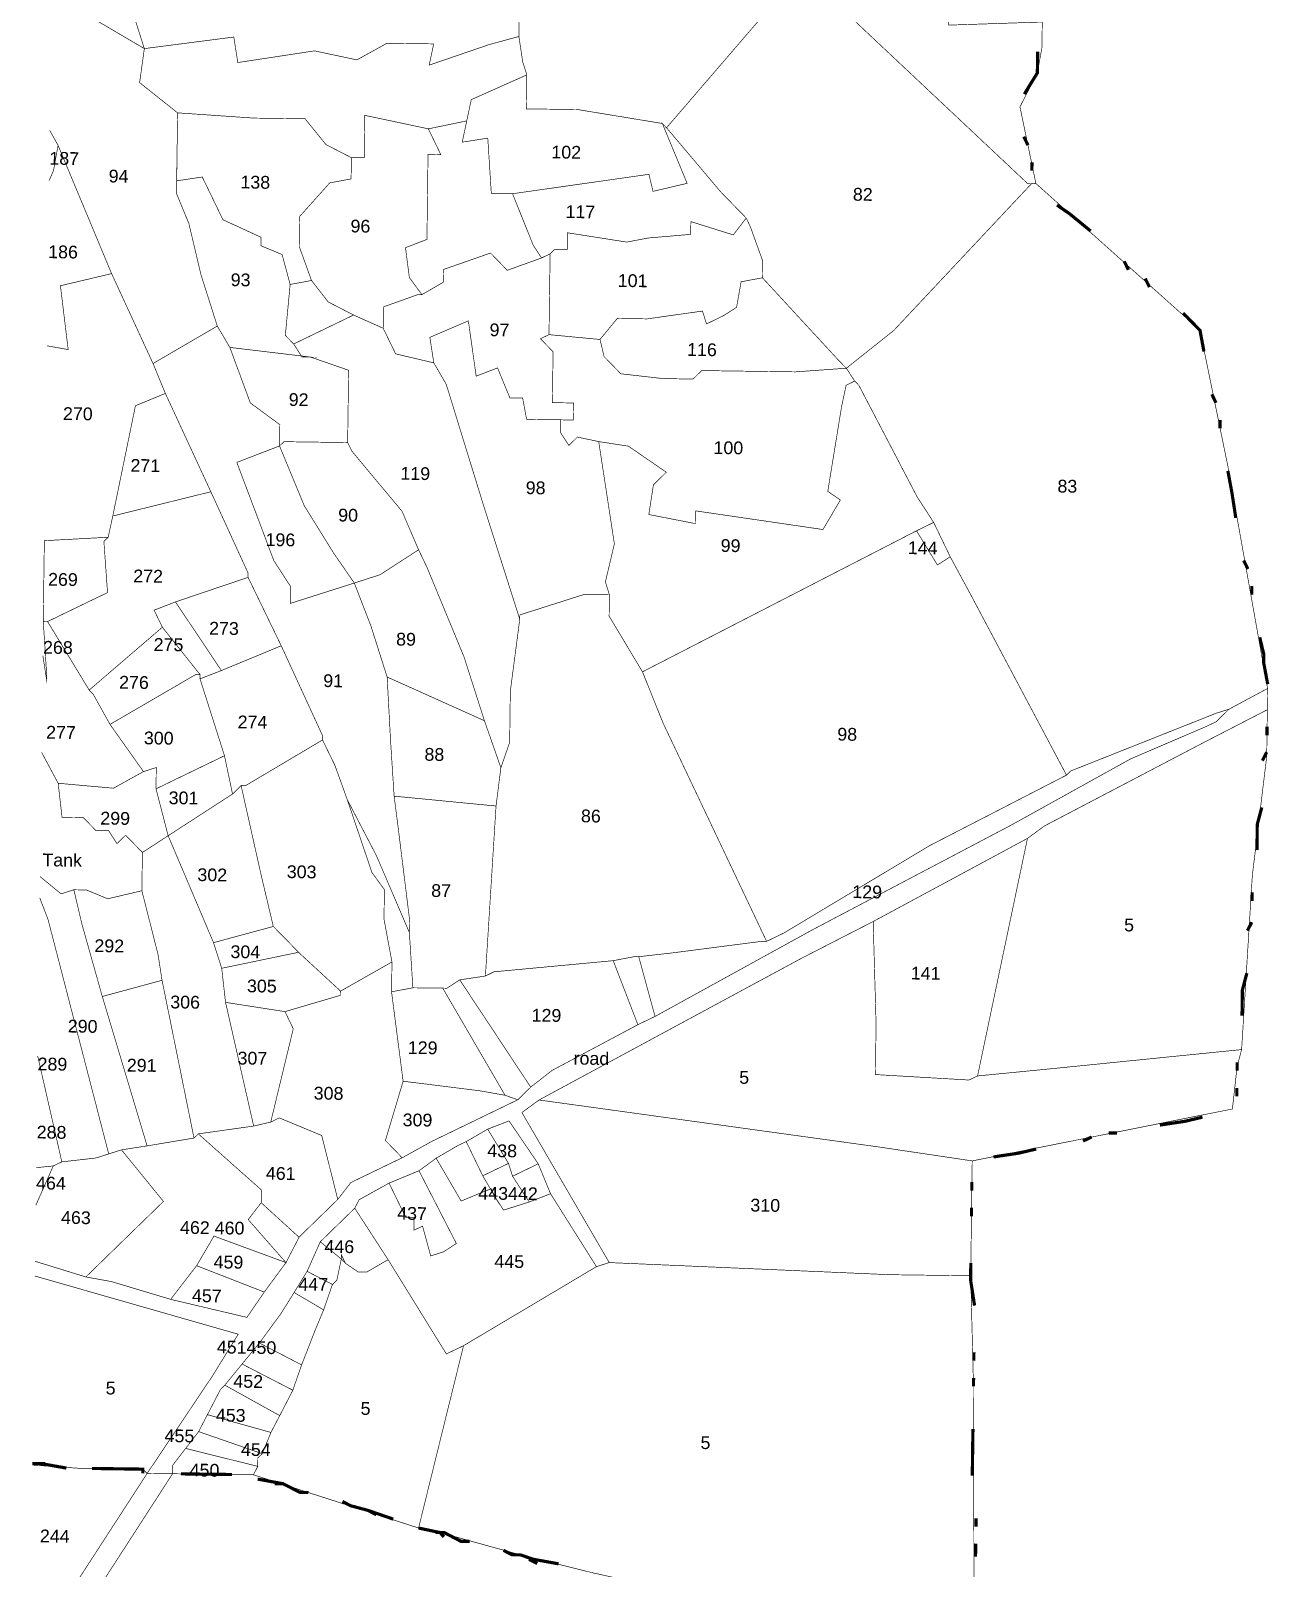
# Model space of a CAD drawing. Header units: metres. Extents: x 259278 to 277237, y 2171369 to 2185379.
# Drawn here: x 264188 to 265342, y 2178125 to 2179559 of the extents above; entities that cross this region are included whole.
import ezdxf

# ---------------------------------------------------------------- set-up
doc = ezdxf.new("R2010")
doc.units = ezdxf.units.M
doc.header["$MEASUREMENT"] = 0
for name, color, linetype in [('SURVEY NO.', 7, 'Continuous'), ('SURVEY PLOT BOUNDARY', 35, 'Continuous'), ('VILLAGE BOUNDARY', 212, 'Continuous')]:
    doc.layers.add(name, color=color, linetype=linetype)
doc.styles.add('PDF Arial', font='arial.ttf')

msp = doc.modelspace()

# ---------------------------------------------------------------- linework, layer by layer
at = {"layer": 'SURVEY PLOT BOUNDARY', "lineweight": 18, "const_width": 0.595}
for points in [[(264904.9, 2179613.7), (264780.1, 2179468.6), (264776.2, 2179472.6), (264697.1, 2179485.6), (264649.5, 2179486.2), (264649.9, 2179517.9), (264646.1, 2179529.9), (264642.5, 2179553.7), (264642.6, 2179565.6), (264647.1, 2179605.2), (264666.9, 2179601), (264702.7, 2179608.4), (264703, 2179632.2), (264703, 2179636.2), (264743.9, 2179726.9), (264760.3, 2179770.3), (264768.2, 2179770.2), (264838.5, 2179686)], [(265151.5, 2179674), (265116, 2179682.4), (265103.4, 2179631), (265039.9, 2179627.8), (265043.1, 2179564.3), (265130.3, 2179567.2), (265130, 2179543.4), (265125.7, 2179519.7), (265109.5, 2179488.1), (265124.4, 2179416.6), (265120.4, 2179416.6), (265116.5, 2179416.7), (264928.5, 2179593.6), (264908.9, 2179613.7), (264964.9, 2179652.6), (264973, 2179660.4), (265045, 2179715), (265040.7, 2179683.3), (265128, 2179694.1), (265171.7, 2179701.5), (265172.3, 2179745.1), (265195.4, 2179693.2), (265183.5, 2179693.4), (265159.7, 2179689.7)], [(264908.9, 2179613.7), (264928.5, 2179593.6), (265116.5, 2179416.7), (265120.4, 2179416.6), (264991.8, 2179279.5), (264947.7, 2179244.4), (264939.9, 2179252.4), (264869.5, 2179328.7), (264869.7, 2179344.5), (264858.2, 2179376.4), (264854.4, 2179384.4), (264830.9, 2179408.5), (264780.1, 2179468.6), (264904.9, 2179613.7)], [(264289, 2179510.7), (264293.4, 2179542.4), (264376.8, 2179553.2), (264380.5, 2179529.4), (264452, 2179540.3), (264491.5, 2179531.9), (264519.5, 2179547.4), (264563.1, 2179546.8), (264558.9, 2179527), (264614.6, 2179546.1), (264642.5, 2179553.7), (264646.1, 2179529.9), (264649.9, 2179517.9), (264598.1, 2179494.8), (264593.9, 2179475), (264558.1, 2179467.6), (264498.8, 2179480.2), (264498.3, 2179440.6), (264486.4, 2179440.7), (264462.7, 2179452.9), (264443.2, 2179477), (264395.7, 2179477.6), (264324.4, 2179482.5)], [(264776.2, 2179472.6), (264799.3, 2179416.8), (264767.5, 2179409.3), (264763.7, 2179425.2), (264636.6, 2179407.1), (264616.8, 2179407.3), (264613.5, 2179458.9), (264589.7, 2179455.2), (264593.9, 2179475), (264598.1, 2179494.8), (264649.9, 2179517.9), (264649.5, 2179486.2), (264697.1, 2179485.6)], [(264486.4, 2179440.7), (264486.1, 2179420.9), (264466.2, 2179417.2), (264438.1, 2179385.8), (264437.7, 2179358.1), (264449.2, 2179326.2), (264429.3, 2179322.5), (264421.8, 2179350.4), (264402, 2179358.6), (264402.2, 2179366.5), (264366.7, 2179382.8), (264347.4, 2179422.7), (264323.5, 2179419.1), (264324.4, 2179482.5), (264395.7, 2179477.6), (264443.2, 2179477), (264462.7, 2179452.9)], [(264437.7, 2179358.1), (264438.1, 2179385.8), (264466.2, 2179417.2), (264486.1, 2179420.9), (264486.4, 2179440.7), (264498.3, 2179440.6), (264498.8, 2179480.2), (264558.1, 2179467.6), (264569.7, 2179443.6), (264557.8, 2179443.8), (264556.8, 2179364.5), (264536.8, 2179356.8), (264540.4, 2179329), (264552.1, 2179313), (264548.2, 2179313), (264516.3, 2179301.6), (264516, 2179281.7), (264488.4, 2179294), (264464.8, 2179306.2), (264449.2, 2179326.2)], [(264536.8, 2179356.8), (264556.8, 2179364.5), (264557.8, 2179443.8), (264569.7, 2179443.6), (264558.1, 2179467.6), (264593.9, 2179475), (264589.7, 2179455.2), (264613.5, 2179458.9), (264616.8, 2179407.3), (264636.6, 2179407.1), (264655.8, 2179359.2), (264663.6, 2179347.2), (264631.7, 2179335.7), (264616.1, 2179351.8), (264572.3, 2179336.5), (264572.1, 2179324.6), (264552.1, 2179313), (264540.4, 2179329)], [(264636.6, 2179407.1), (264763.7, 2179425.2), (264767.5, 2179409.3), (264799.3, 2179416.8), (264776.2, 2179472.6), (264780.1, 2179468.6), (264830.9, 2179408.5), (264854.4, 2179384.4), (264842.3, 2179368.7), (264802.8, 2179381.1), (264802.6, 2179369.2), (264762.9, 2179365.8), (264743.1, 2179362), (264687.7, 2179370.7), (264687.5, 2179354.8), (264675.6, 2179355), (264671.6, 2179351.1), (264663.6, 2179347.2), (264655.8, 2179359.2)], [(264429.3, 2179322.5), (264424.8, 2179275), (264432.6, 2179267), (264440.3, 2179255), (264448.3, 2179254.8), (264373.1, 2179263.8), (264361.4, 2179283.7), (264346.2, 2179331.5), (264334.9, 2179379.3), (264323.4, 2179407.2), (264323.5, 2179419.1), (264347.4, 2179422.7), (264366.7, 2179382.8), (264402.2, 2179366.5), (264402, 2179358.6), (264421.8, 2179350.4)], [(265124.4, 2179416.6), (265277.3, 2179279.8), (265303.4, 2179152.5), (265340.3, 2178945.8), (265304.4, 2178926.5), (265292.4, 2178922.7), (265156.9, 2178868.9), (265152.9, 2178865), (265063.9, 2179032.7), (265044.5, 2179068.6), (265029.1, 2179100.6), (265013.6, 2179124.6), (264959.4, 2179228.4), (264955.5, 2179232.4), (264947.7, 2179244.4), (264991.8, 2179279.5), (265120.4, 2179416.6)], [(264869.5, 2179328.7), (264849.6, 2179325), (264845.4, 2179301.2), (264833.4, 2179293.5), (264817.4, 2179285.7), (264813.6, 2179297.7), (264762, 2179290.4), (264734.2, 2179290.8), (264718.1, 2179271.2), (264670.6, 2179275.7), (264670.9, 2179303.5), (264671.5, 2179343.2), (264671.6, 2179351.1), (264675.6, 2179355), (264687.5, 2179354.8), (264687.7, 2179370.7), (264743.1, 2179362), (264762.9, 2179365.8), (264802.6, 2179369.2), (264802.8, 2179381.1), (264842.3, 2179368.7), (264854.4, 2179384.4), (264858.2, 2179376.4), (264869.7, 2179344.5)], [(264663.6, 2179347.2), (264671.6, 2179351.1), (264671.5, 2179343.2), (264670.9, 2179303.5), (264670.6, 2179275.7), (264662.6, 2179271.9), (264674.3, 2179259.8), (264674.2, 2179247.9), (264673.7, 2179212.3), (264693.5, 2179212), (264693.3, 2179196.1), (264681.4, 2179196.3), (264649.7, 2179196.7), (264646, 2179216.6), (264634.1, 2179216.7), (264622.6, 2179244.7), (264602.7, 2179237), (264595.4, 2179288.6), (264559.5, 2179273.2), (264563.2, 2179249.4), (264527.6, 2179257.8), (264516, 2179281.7), (264516.3, 2179301.6), (264548.2, 2179313), (264552.1, 2179313), (264572.1, 2179324.6), (264572.3, 2179336.5), (264616.1, 2179351.8), (264631.7, 2179335.7)], [(264424.8, 2179275), (264429.3, 2179322.5), (264449.2, 2179326.2), (264464.8, 2179306.2), (264488.4, 2179294), (264432.6, 2179267)], [(264718.1, 2179271.2), (264734.2, 2179290.8), (264762, 2179290.4), (264813.6, 2179297.7), (264817.4, 2179285.7), (264833.4, 2179293.5), (264845.4, 2179301.2), (264849.6, 2179325), (264869.5, 2179328.7), (264939.9, 2179252.4), (264947.7, 2179244.4), (264900.1, 2179241), (264812.9, 2179242.2), (264804.8, 2179234.3), (264777.1, 2179234.7), (264737.5, 2179239.2), (264721.9, 2179255.3)], [(264488.4, 2179294), (264516, 2179281.7), (264527.6, 2179257.8), (264563.2, 2179249.4), (264574.8, 2179229.4), (264609.1, 2179117.9), (264643.3, 2179010.4), (264634.5, 2178943.1), (264633.9, 2178895.5), (264625.7, 2178871.9), (264610.4, 2178915.7), (264591.3, 2178975.4), (264556.7, 2179059.1), (264549, 2179075.1), (264533.6, 2179111), (264486.8, 2179167.1), (264482.9, 2179175.1), (264483, 2179183), (264483.8, 2179242.5), (264448.3, 2179254.8), (264440.3, 2179255), (264432.6, 2179267)], [(264373.1, 2179263.8), (264392.2, 2179212), (264419.7, 2179191.8), (264419.4, 2179171.9), (264379.6, 2179156.6), (264414.1, 2179065), (264429.6, 2179041), (264429.4, 2179025.1), (264489.1, 2179044.1), (264504.5, 2179004.3), (264519.7, 2178956.5), (264522.9, 2178897), (264526.2, 2178845.4), (264529.8, 2178817.6), (264540.6, 2178730.2), (264540.4, 2178718.3), (264509.6, 2178790.1), (264482.6, 2178842), (264471.1, 2178873.9), (264459.5, 2178897.8), (264459.5, 2178901.8), (264421, 2178985.6), (264390.1, 2179049.4), (264390.1, 2179053.4), (264355.4, 2179129.2), (264313, 2179220.9), (264301.5, 2179248.8), (264361.4, 2179283.7)], [(264559.5, 2179273.2), (264595.4, 2179288.6), (264602.7, 2179237), (264622.6, 2179244.7), (264634.1, 2179216.7), (264646, 2179216.6), (264649.7, 2179196.7), (264681.4, 2179196.3), (264681.3, 2179184.4), (264689.1, 2179172.4), (264697.1, 2179180.2), (264716.9, 2179176), (264731.5, 2179080.6), (264723.1, 2179045.1), (264726.9, 2179033.1), (264703.1, 2179033.4), (264643.4, 2179014.4), (264643.3, 2179010.4), (264609.1, 2179117.9), (264574.8, 2179229.4), (264563.2, 2179249.4)], [(264373.1, 2179263.8), (264448.3, 2179254.8), (264483.8, 2179242.5), (264483, 2179183), (264482.9, 2179175.1), (264423.5, 2179175.9), (264419.4, 2179171.9), (264419.7, 2179191.8), (264392.2, 2179212)], [(264662.6, 2179271.9), (264670.6, 2179275.7), (264718.1, 2179271.2), (264721.9, 2179255.3), (264737.5, 2179239.2), (264777.1, 2179234.7), (264804.8, 2179234.3), (264812.9, 2179242.2), (264900.1, 2179241), (264947.7, 2179244.4), (264955.5, 2179232.4), (264947.5, 2179228.5), (264943.3, 2179208.8), (264930.4, 2179129.6), (264942.1, 2179121.5), (264925.9, 2179094), (264807.2, 2179111.4), (264807.1, 2179099.5), (264763.6, 2179108), (264767.9, 2179135.7), (264779.9, 2179147.4), (264744.6, 2179171.7), (264716.9, 2179176), (264697.1, 2179180.2), (264689.1, 2179172.4), (264681.3, 2179184.4), (264681.4, 2179196.3), (264693.3, 2179196.1), (264693.5, 2179212), (264673.7, 2179212.3), (264674.2, 2179247.9), (264674.3, 2179259.8)], [(264264, 2179106.6), (264285.1, 2179209.4), (264313, 2179220.9), (264355.4, 2179129.2)], [(265029.1, 2179100.6), (265013.1, 2179092.8), (264757.7, 2178961.3), (264726.6, 2179013.3), (264726.9, 2179033.1), (264723.1, 2179045.1), (264731.5, 2179080.6), (264716.9, 2179176), (264744.6, 2179171.7), (264779.9, 2179147.4), (264767.9, 2179135.7), (264763.6, 2179108), (264807.1, 2179099.5), (264807.2, 2179111.4), (264925.9, 2179094), (264942.1, 2179121.5), (264930.4, 2179129.6), (264943.3, 2179208.8), (264947.5, 2179228.5), (264955.5, 2179232.4), (264959.4, 2179228.4), (265013.6, 2179124.6)], [(264379.6, 2179156.6), (264419.4, 2179171.9), (264442.5, 2179116.1), (264469.7, 2179072.2), (264489.1, 2179044.1), (264429.4, 2179025.1), (264429.6, 2179041), (264414.1, 2179065)], [(264419.4, 2179171.9), (264423.5, 2179175.9), (264482.9, 2179175.1), (264486.8, 2179167.1), (264533.6, 2179111), (264549, 2179075.1), (264513, 2179051.8), (264489.1, 2179044.1), (264469.7, 2179072.2), (264442.5, 2179116.1)], [(264390.1, 2179049.4), (264322.4, 2179026.5), (264302.5, 2179018.8), (264310.2, 2179002.9), (264242, 2178944.3), (264203.2, 2179008.2), (264259.1, 2179035.2), (264255.7, 2179082.9), (264259.7, 2179086.8), (264264, 2179106.6), (264355.4, 2179129.2), (264390.1, 2179053.4)], [(265044.5, 2179068.6), (265063.9, 2179032.7), (265152.9, 2178865), (265025.2, 2178799.2), (264889.3, 2178717.7), (264873.4, 2178710), (264776.9, 2178913.5), (264757.7, 2178961.3), (265013.1, 2179092.8), (265032.6, 2179060.9)], [(265013.1, 2179092.8), (265029.1, 2179100.6), (265044.5, 2179068.6), (265032.6, 2179060.9)], [(264203.2, 2179008.2), (264199.2, 2179008.3), (264200.2, 2179083.6), (264259.7, 2179086.8), (264255.7, 2179082.9), (264259.1, 2179035.2)], [(264489.1, 2179044.1), (264513, 2179051.8), (264549, 2179075.1), (264556.7, 2179059.1), (264591.3, 2178975.4), (264610.4, 2178915.7), (264519.7, 2178956.5), (264504.5, 2179004.3)], [(264322.4, 2179026.5), (264390.1, 2179049.4), (264421, 2178985.6), (264365.2, 2178962.5)], [(264302.5, 2179018.8), (264322.4, 2179026.5), (264365.2, 2178962.5), (264345.3, 2178954.8), (264345.3, 2178958.8), (264310.2, 2179002.9)], [(264726.9, 2179033.1), (264726.6, 2179013.3), (264757.7, 2178961.3), (264776.9, 2178913.5), (264873.4, 2178710), (264869.4, 2178710.1), (264786, 2178699.3), (264754.2, 2178695.7), (264750.3, 2178695.8), (264730.4, 2178692), (264619.2, 2178681.6), (264611.3, 2178677.7), (264621.2, 2178836.2), (264625.7, 2178871.9), (264633.9, 2178895.5), (264634.5, 2178943.1), (264643.3, 2179010.4), (264643.4, 2179014.4), (264703.1, 2179033.4)], [(264345.3, 2178958.8), (264341.3, 2178958.8), (264261.4, 2178912.3), (264245.9, 2178940.2), (264242, 2178944.3), (264310.2, 2179002.9)], [(264202.5, 2178956.7), (264202.5, 2178952.7), (264198.8, 2178976.5), (264202.5, 2178952.7)], [(264459.5, 2178897.8), (264387.6, 2178855.1), (264383.6, 2178855.2), (264375.6, 2178847.4), (264368.1, 2178883.1), (264345.3, 2178954.8), (264365.2, 2178962.5), (264421, 2178985.6), (264459.5, 2178901.8)], [(264345.3, 2178958.8), (264345.3, 2178954.8), (264368.1, 2178883.1), (264304.3, 2178852.2), (264304.5, 2178872.1), (264292.6, 2178868.3), (264261.4, 2178912.3), (264341.3, 2178958.8)], [(264610.4, 2178915.7), (264625.7, 2178871.9), (264621.2, 2178836.2), (264526.2, 2178845.4), (264522.9, 2178897), (264519.7, 2178956.5)], [(265284.3, 2178910.9), (265212.6, 2178880.1), (265100.8, 2178818.1), (264917.1, 2178721.3), (264769.4, 2178640), (264754.2, 2178695.7), (264786, 2178699.3), (264869.4, 2178710.1), (264873.4, 2178710), (264889.3, 2178717.7), (265025.2, 2178799.2), (265152.9, 2178865), (265156.9, 2178868.9), (265292.4, 2178922.7), (265304.4, 2178926.5), (265292.3, 2178914.7)], [(265316.1, 2178609.1), (265141.4, 2178591.5), (265070, 2178584.5), (265116.5, 2178806), (265132.5, 2178817.7), (265280.2, 2178895.1), (265340.1, 2178926), (265339.8, 2178906.2), (265339.5, 2178882.4), (265326.1, 2178771.5)], [(264482.6, 2178842), (264505.5, 2178774.3), (264517.1, 2178758.3), (264516.8, 2178730.5), (264524.2, 2178690.8), (264476.3, 2178663.6), (264437.1, 2178699.8), (264429.3, 2178707.9), (264413.6, 2178723.9), (264402.3, 2178771.7), (264383.6, 2178855.2), (264387.6, 2178855.1), (264459.5, 2178897.8), (264471.1, 2178873.9)], [(264375.6, 2178847.4), (264315.6, 2178808.5), (264304.3, 2178852.2), (264368.1, 2178883.1)], [(264304.3, 2178852.2), (264315.6, 2178808.5), (264291.6, 2178792.9), (264276, 2178809), (264267.9, 2178801.2), (264260.1, 2178813.2), (264248.3, 2178813.3), (264236.5, 2178825.4), (264216.7, 2178825.6), (264213.1, 2178857.4), (264264.6, 2178852.8), (264292.6, 2178868.3), (264304.5, 2178872.1)], [(264413.6, 2178723.9), (264357.9, 2178708.8), (264315.6, 2178808.5), (264375.6, 2178847.4), (264383.6, 2178855.2), (264402.3, 2178771.7)], [(264540.4, 2178718.3), (264543.7, 2178666.7), (264523.8, 2178663), (264523.9, 2178667), (264524.2, 2178690.8), (264516.8, 2178730.5), (264517.1, 2178758.3), (264505.5, 2178774.3), (264482.6, 2178842), (264509.6, 2178790.1)], [(264621.2, 2178836.2), (264611.3, 2178677.7), (264587.4, 2178674.1), (264575.4, 2178666.3), (264571.5, 2178666.4), (264543.7, 2178666.7), (264540.4, 2178718.3), (264540.6, 2178730.2), (264529.8, 2178817.6), (264526.2, 2178845.4)], [(264357.9, 2178708.8), (264365.5, 2178684.9), (264369.1, 2178653.1), (264395.3, 2178537.8), (264343.7, 2178530.5), (264339.7, 2178526.6), (264309.9, 2178673.7), (264306.2, 2178697.6), (264291.1, 2178757.2), (264291.6, 2178792.9), (264315.6, 2178808.5)], [(264972.7, 2178728.5), (265116.5, 2178806), (265070, 2178584.5), (265062, 2178580.7), (264974.8, 2178585.8), (264975.4, 2178633.3)], [(264227.7, 2178758.1), (264239.6, 2178757.9), (264259.3, 2178749.7), (264291.1, 2178757.2), (264306.2, 2178697.6), (264309.9, 2178673.7), (264254.2, 2178658.6), (264235.2, 2178726.2)], [(264357.9, 2178708.8), (264413.6, 2178723.9), (264429.3, 2178707.9), (264437.1, 2178699.8), (264365.5, 2178684.9)], [(265070, 2178584.5), (265141.4, 2178591.5), (265316.1, 2178609.1), (265311.9, 2178593.3), (265307.5, 2178553.7), (265065, 2178505.3), (264977.9, 2178518.3), (264661.3, 2178562.1), (264904.9, 2178693.7), (264972.7, 2178728.5), (264975.4, 2178633.3), (264974.8, 2178585.8), (265062, 2178580.7)], [(264365.5, 2178684.9), (264437.1, 2178699.8), (264476.3, 2178663.6), (264476.2, 2178659.7), (264424.5, 2178644.5), (264369.1, 2178653.1)], [(264523.8, 2178663), (264534.6, 2178579.6), (264518.1, 2178524.3), (264525.9, 2178516.3), (264533.7, 2178508.2), (264485.8, 2178485.1), (264473.7, 2178469.4), (264458.7, 2178529), (264419.2, 2178545.4), (264411.2, 2178541.5), (264432.2, 2178628.5), (264424.5, 2178644.5), (264476.2, 2178659.7), (264476.3, 2178663.6), (264524.2, 2178690.8), (264523.9, 2178667)], [(264753.4, 2178632.3), (264673.5, 2178589.7), (264653.5, 2178574.1), (264587.4, 2178674.1), (264611.3, 2178677.7), (264619.2, 2178681.6), (264730.4, 2178692)], [(264769.4, 2178640), (264753.4, 2178632.3), (264730.4, 2178692), (264750.3, 2178695.8), (264754.2, 2178695.7)], [(264254.2, 2178658.6), (264309.9, 2178673.7), (264339.7, 2178526.6), (264296, 2178519.3)], [(264523.8, 2178663), (264543.7, 2178666.7), (264571.5, 2178666.4), (264629.6, 2178566.5), (264605.9, 2178570.7), (264534.6, 2178579.6)], [(264571.5, 2178666.4), (264575.4, 2178666.3), (264587.4, 2178674.1), (264653.5, 2178574.1), (264641.5, 2178562.3), (264629.6, 2178566.5)], [(264424.5, 2178644.5), (264432.2, 2178628.5), (264411.2, 2178541.5), (264395.3, 2178537.8), (264369.1, 2178653.1)], [(264629.6, 2178566.5), (264641.5, 2178562.3), (264561.7, 2178523.7), (264533.7, 2178508.2), (264525.9, 2178516.3), (264518.1, 2178524.3), (264534.6, 2178579.6), (264605.9, 2178570.7)], [(265065, 2178505.3), (265063.6, 2178398.2), (264988.3, 2178399.2), (264726.7, 2178410.5), (264668.6, 2178510.4), (264645.3, 2178550.4), (264661.3, 2178562.1), (264977.9, 2178518.3)], [(264473.7, 2178469.4), (264445.6, 2178442), (264437.6, 2178434.1), (264402.3, 2178466.3), (264402.5, 2178478.2), (264343.7, 2178530.5), (264395.3, 2178537.8), (264411.2, 2178541.5), (264419.2, 2178545.4), (264458.7, 2178529)], [(264593.4, 2178523.3), (264613.4, 2178534.9), (264632.8, 2178503), (264608.8, 2178491.4)], [(264660.5, 2178502.6), (264636.6, 2178491), (264632.8, 2178503), (264613.4, 2178534.9), (264633.3, 2178542.6)], [(264402.3, 2178466.3), (264390.2, 2178450.6), (264425.4, 2178410.5), (264358.3, 2178435.2), (264342.1, 2178407.6), (264317.9, 2178376.2), (264262.6, 2178392.8), (264238.9, 2178397.1), (264311.2, 2178467.5), (264272.1, 2178515.6), (264296, 2178519.3), (264339.7, 2178526.6), (264343.7, 2178530.5), (264402.5, 2178478.2)], [(264608.8, 2178491.4), (264620.5, 2178471.4), (264616.6, 2178479.4), (264588.7, 2178467.9), (264565.4, 2178507.8), (264585.4, 2178519.5), (264593.4, 2178523.3)], [(264565.4, 2178507.8), (264588.7, 2178467.9), (264616.6, 2178479.4), (264620.5, 2178471.4), (264628.2, 2178459.4), (264652.1, 2178467), (264672, 2178474.7), (264714.8, 2178406.7), (264590.9, 2178333), (264574.9, 2178325.3), (264520.6, 2178413.2), (264489.5, 2178461.2), (264493.6, 2178469.1), (264521.5, 2178484.6), (264537, 2178452.7), (264544.9, 2178452.6), (264544.7, 2178440.7), (264552.7, 2178444.5), (264560.3, 2178416.7), (264572.2, 2178420.5), (264584.2, 2178428.3), (264549.4, 2178496.1)], [(264521.5, 2178484.6), (264549.4, 2178496.1), (264584.2, 2178428.3), (264572.2, 2178420.5), (264560.3, 2178416.7), (264552.7, 2178444.5), (264544.7, 2178440.7), (264544.9, 2178452.6), (264537, 2178452.7)], [(264636.6, 2178491), (264652.1, 2178467), (264628.2, 2178459.4), (264620.5, 2178471.4), (264608.8, 2178491.4), (264632.8, 2178503)], [(264636.6, 2178491), (264660.5, 2178502.6), (264672, 2178474.7), (264652.1, 2178467)], [(264390.2, 2178450.6), (264402.3, 2178466.3), (264437.6, 2178434.1), (264425.4, 2178410.5)], [(264489.5, 2178461.2), (264520.6, 2178413.2), (264500.6, 2178401.6), (264492.7, 2178401.7), (264480.9, 2178409.8), (264477, 2178417.8), (264477, 2178413.8), (264457.4, 2178429.9)], [(264342.1, 2178407.6), (264358.3, 2178435.2), (264425.4, 2178410.5), (264405.2, 2178383)], [(264472.8, 2178394), (264468.7, 2178390.1), (264445.1, 2178402.3), (264457.4, 2178429.9), (264477, 2178413.8)], [(264477, 2178417.8), (264480.9, 2178409.8), (264477, 2178413.8)], [(264317.9, 2178376.2), (264342.1, 2178407.6), (264405.2, 2178383), (264389, 2178359.4)], [(264480.9, 2178409.8), (264492.7, 2178401.7), (264500.6, 2178401.6), (264520.6, 2178413.2), (264574.9, 2178325.3), (264590.9, 2178333), (264549, 2178163), (264395.1, 2178212.6), (264399.1, 2178220.5), (264399.2, 2178228.4), (264403.3, 2178232.3), (264411.4, 2178252.1), (264419.6, 2178267.8), (264431.8, 2178291.5), (264440, 2178315.1), (264452.3, 2178346.7), (264460.5, 2178366.4), (264468.7, 2178390.1), (264472.8, 2178394), (264477, 2178413.8)], [(265066.4, 2178009.6), (265066.1, 2177981.8), (265042.5, 2177994), (264881.1, 2178083.4), (264711.1, 2178121.3), (264643.9, 2178138), (264568.8, 2178158.8), (264549, 2178163), (264590.9, 2178333), (264714.8, 2178406.7), (264726.7, 2178410.5), (264988.3, 2178399.2), (265063.6, 2178398.2), (265066.2, 2178295.1), (265066.8, 2178033.4)], [(264468.7, 2178390.1), (264460.5, 2178366.4), (264433, 2178382.6), (264445.1, 2178402.3)], [(264440, 2178315.1), (264400.6, 2178335.5), (264420.8, 2178363), (264433, 2178382.6), (264460.5, 2178366.4), (264452.3, 2178346.7)], [(264440, 2178315.1), (264431.8, 2178291.5), (264384.5, 2178315.9), (264400.6, 2178335.5)], [(264431.8, 2178291.5), (264419.6, 2178267.8), (264368.4, 2178296.2), (264384.5, 2178315.9)], [(264419.6, 2178267.8), (264411.4, 2178252.1), (264352.2, 2178268.7), (264364.4, 2178292.3), (264368.4, 2178296.2)], [(264411.4, 2178252.1), (264403.3, 2178232.3), (264344, 2178252.9), (264352.2, 2178268.7)], [(264399.2, 2178228.4), (264399.1, 2178220.5), (264331.9, 2178237.2), (264344, 2178252.9), (264403.3, 2178232.3)], [(264399.1, 2178220.5), (264395.1, 2178212.6), (264319.7, 2178213.6), (264319.8, 2178221.5), (264331.9, 2178237.2)], [(264395.1, 2178212.6), (264549, 2178163), (264568.8, 2178158.8), (264643.9, 2178138), (264711.1, 2178121.3), (264881.1, 2178083.4), (265042.5, 2177994), (265066.1, 2177981.8), (264914.1, 2177880.7), (264741.9, 2177748.1), (264653, 2177923.8), (264657.4, 2177955.4), (264621.8, 2177967.8), (264512, 2178060.4), (264504.2, 2178064.5), (264445.1, 2178097), (264202.4, 2178028.8), (264198.4, 2178028.8), (264210.5, 2178044.5), (264319.7, 2178213.6)]]:
    msp.add_lwpolyline(points, close=True, dxfattribs=at)
for points in [[(264278.2, 2179590.2), (264293.4, 2179542.4), (264210.8, 2179591), (264293.4, 2179542.4), (264289, 2179510.7), (264324.4, 2179482.5), (264323.4, 2179407.2), (264334.9, 2179379.3), (264346.2, 2179331.5), (264361.4, 2179283.7), (264301.5, 2179248.8), (264262.9, 2179332.6), (264213, 2179452.2), (264205.2, 2179466.2), (264213, 2179452.2), (264208.7, 2179428.5), (264204.6, 2179419.3), (264208.7, 2179428.5), (264213, 2179452.2), (264262.9, 2179332.6), (264215.2, 2179321.3), (264222.4, 2179261.8), (264202.6, 2179265.3), (264222.4, 2179261.8), (264215.2, 2179321.3), (264262.9, 2179332.6), (264301.5, 2179248.8), (264313, 2179220.9), (264285.1, 2179209.4), (264264, 2179106.6), (264259.7, 2179086.8), (264200.2, 2179083.6), (264199.2, 2179008.3), (264202.5, 2178956.7), (264199.2, 2179008.3), (264203.2, 2179008.2), (264242, 2178944.3), (264245.9, 2178940.2), (264261.4, 2178912.3), (264292.6, 2178868.3), (264264.6, 2178852.8), (264213.1, 2178857.4), (264197.7, 2178886.1), (264213.1, 2178857.4), (264216.7, 2178825.6), (264236.5, 2178825.4), (264248.3, 2178813.3), (264260.1, 2178813.2), (264267.9, 2178801.2), (264276, 2178809), (264291.6, 2178792.9), (264291.1, 2178757.2), (264259.3, 2178749.7), (264239.6, 2178757.9), (264227.7, 2178758.1), (264215.8, 2178754.3), (264196.2, 2178770.4), (264215.8, 2178754.3), (264227.7, 2178758.1), (264235.2, 2178726.2), (264254.2, 2178658.6), (264296, 2178519.3), (264272.1, 2178515.6), (264260.2, 2178511.8), (264203.6, 2178730.6), (264195.9, 2178750.6), (264203.6, 2178730.6), (264260.2, 2178511.8), (264248.2, 2178508), (264216.5, 2178504.4), (264194, 2178603.1), (264216.5, 2178504.4), (264208.5, 2178500.6), (264192.6, 2178499), (264208.5, 2178500.6), (264192.2, 2178463.8), (264208.5, 2178500.6), (264216.5, 2178504.4), (264248.2, 2178508), (264272.1, 2178515.6), (264311.2, 2178467.5), (264238.9, 2178397.1), (264191.5, 2178411.7), (264238.9, 2178397.1), (264262.6, 2178392.8), (264317.9, 2178376.2), (264389, 2178359.4), (264405.2, 2178383), (264425.4, 2178410.5), (264437.6, 2178434.1), (264445.6, 2178442), (264473.7, 2178469.4), (264485.8, 2178485.1), (264533.7, 2178508.2), (264561.7, 2178523.7), (264641.5, 2178562.3), (264653.5, 2178574.1), (264673.5, 2178589.7), (264753.4, 2178632.3), (264769.4, 2178640), (264917.1, 2178721.3), (265100.8, 2178818.1), (265212.6, 2178880.1), (265284.3, 2178910.9), (265292.3, 2178914.7), (265304.4, 2178926.5), (265340.3, 2178945.8), (265340.1, 2178926), (265280.2, 2178895.1), (265132.5, 2178817.7), (265116.5, 2178806), (264972.7, 2178728.5), (264904.9, 2178693.7), (264661.3, 2178562.1), (264645.3, 2178550.4), (264668.6, 2178510.4), (264726.7, 2178410.5), (264714.8, 2178406.7), (264672, 2178474.7), (264660.5, 2178502.6), (264633.3, 2178542.6), (264613.4, 2178534.9), (264593.4, 2178523.3), (264585.4, 2178519.5), (264565.4, 2178507.8), (264549.4, 2178496.1), (264521.5, 2178484.6), (264493.6, 2178469.1), (264489.5, 2178461.2), (264457.4, 2178429.9), (264445.1, 2178402.3), (264433, 2178382.6), (264420.8, 2178363), (264400.6, 2178335.5), (264384.5, 2178315.9), (264368.4, 2178296.2), (264364.4, 2178292.3), (264352.2, 2178268.7), (264344, 2178252.9), (264331.9, 2178237.2), (264319.8, 2178221.5), (264319.7, 2178213.6), (264296, 2178213.9), (264292, 2178217.9), (264296, 2178213.9), (264356.6, 2178304.3), (264380.9, 2178343.7), (264191.3, 2178398), (264380.9, 2178343.7), (264356.6, 2178304.3), (264296, 2178213.9), (264292, 2178217.9), (264232.6, 2178218.7), (264189, 2178221.7), (264232.6, 2178218.7), (264292, 2178217.9), (264296, 2178213.9), (264227.2, 2178107.7)], [(264642.6, 2179565.6), (264642.5, 2179553.7), (264614.6, 2179546.1), (264558.9, 2179527), (264563.1, 2179546.8), (264519.5, 2179547.4), (264491.5, 2179531.9), (264452, 2179540.3), (264380.5, 2179529.4), (264376.8, 2179553.2), (264293.4, 2179542.4), (264278.2, 2179590.2)], [(264227.2, 2178107.7), (264296, 2178213.9), (264319.7, 2178213.6), (264210.5, 2178044.5)]]:
    msp.add_lwpolyline(points, dxfattribs=at)
at = {"layer": 'VILLAGE BOUNDARY', "const_width": 2.97}
for points in [[(265126, 2179539.5), (265125.8, 2179523.6), (265125.7, 2179519.7), (265113.6, 2179500)], [(265113.1, 2179460.3), (265116.9, 2179452.4)], [(265120.7, 2179436.4), (265120.6, 2179428.5)], [(265144, 2179396.5), (265155.8, 2179388.4), (265175.4, 2179372.3)], [(265206.7, 2179344.1), (265210.6, 2179336.1)], [(265226.3, 2179328), (265230.2, 2179320)], [(265261.6, 2179295.8), (265273.3, 2179283.8), (265277.3, 2179279.8), (265281, 2179259.9)], [(265288.4, 2179220.1), (265292.2, 2179212.1)], [(265296, 2179196.2), (265295.9, 2179188.3)], [(265303.3, 2179148.6), (265307, 2179128.7), (265310.7, 2179104.8)], [(265318.1, 2179065.1), (265321.9, 2179057.1)], [(265325.7, 2179041.2), (265325.6, 2179033.3)], [(265333, 2178993.5), (265336.8, 2178977.6), (265336.7, 2178969.7), (265340.4, 2178949.8)], [(265339.8, 2178910.1), (265339.7, 2178902.2)], [(265339.5, 2178886.4), (265335.5, 2178878.5)], [(265334.9, 2178834.9), (265330.7, 2178819.1), (265330.4, 2178795.3)], [(265325.9, 2178755.7), (265325.8, 2178747.7)], [(265325.6, 2178727.9), (265321.5, 2178720)], [(265321, 2178680.4), (265316.8, 2178664.6), (265316.5, 2178640.8)], [(265312, 2178597.2), (265311.9, 2178593.3), (265311.9, 2178589.3)], [(265311.7, 2178573.4), (265311.6, 2178565.5)], [(265279.6, 2178546.1), (265263.7, 2178542.3), (265239.9, 2178538.7)], [(265200.1, 2178531.3), (265192.2, 2178531.4)], [(265176.3, 2178527.6), (265168.3, 2178523.8)], [(265124.6, 2178516.4), (265108.7, 2178512.6), (265084.8, 2178509)], [(265064.7, 2178485.5), (265064.6, 2178477.5)], [(265064.4, 2178461.7), (265064.3, 2178453.7)], [(265063.7, 2178410.1), (265063.6, 2178398.2), (265063.5, 2178394.3), (265067.2, 2178370.4)], [(265066.6, 2178326.8), (265066.5, 2178318.9)], [(265066.3, 2178303), (265066.2, 2178295.1)], [(265065.7, 2178255.4), (265065.4, 2178235.6), (265065.1, 2178211.8)], [(264220.7, 2178218.9), (264197, 2178223.1), (264189, 2178223.2)], [(264200.9, 2178223.1), (264193, 2178223.2)], [(264268.3, 2178218.2), (264248.4, 2178218.5), (264244.5, 2178218.5)], [(264260.3, 2178218.3), (264268.3, 2178218.2), (264284.1, 2178218), (264292, 2178217.9), (264292, 2178214)], [(264327.7, 2178213.5), (264335.6, 2178213.4), (264351.5, 2178213.2), (264375.2, 2178212.9)], [(264359.4, 2178213.1), (264351.5, 2178213.2)], [(264422.7, 2178204.3), (264399, 2178208.6)], [(264414.8, 2178204.4), (264422.7, 2178204.3), (264438.5, 2178196.2), (264446.4, 2178196.1)], [(264478, 2178187.7), (264485.9, 2178183.7), (264501.7, 2178179.5), (264525.4, 2178171.3)], [(264509.6, 2178175.4), (264501.7, 2178179.5)], [(264549, 2178163), (264568.8, 2178158.8), (264572.8, 2178158.8), (264588.5, 2178150.6), (264596.5, 2178150.5)], [(264564.9, 2178158.9), (264568.8, 2178158.8), (264572.7, 2178154.8)], [(265068.6, 2178172.1), (265068.5, 2178164.2)], [(265068.3, 2178148.3), (265068.1, 2178136.4)], [(264628.1, 2178142.2), (264636, 2178138.1), (264643.9, 2178138), (264655.7, 2178133.9), (264679.5, 2178129.6)], [(264659.6, 2178129.9), (264651.8, 2178133.9)]]:
    msp.add_lwpolyline(points, dxfattribs=at)

# ---------------------------------------------------------------- texts
at = {"layer": 'SURVEY NO.', "attachment_point": 7, "rotation": 359.2544, "style": 'PDF Arial'}
for s, insert, char_height in [('102', (264672.7, 2179439.9), 11.89), ('187', (264204.8, 2179434.1), 11.89), ('94', (264260.1, 2179417.5), 11.89), ('138', (264382.9, 2179411.9), 11.89), ('82', (264953.7, 2179400.5), 11.89), ('117', (264685.9, 2179384.5), 11.89), ('96', (264485.5, 2179370.9), 11.89), ('186', (264203.7, 2179346.9), 11.89), ('93', (264373.8, 2179320.8), 11.89), ('101', (264734.6, 2179320.1), 11.89), ('97', (264615.1, 2179274.1), 11.89), ('116', (264799.2, 2179255.8), 11.89), ('92', (264427.9, 2179209.1), 11.89), ('270', (264217.5, 2179196), 11.89), ('100', (264823.8, 2179164.3), 11.89), ('271', (264280.4, 2179147.9), 11.89), ('119', (264532, 2179140.3), 11.89), ('98', (264648.8, 2179126.9), 11.89), ('83', (265144.4, 2179128.4), 11.89), ('90', (264474, 2179101.4), 11.89), ('196', (264406.3, 2179078.5), 11.89), ('99', (264830.5, 2179073), 11.89), ('144', (265004.9, 2179071.1), 11.89), ('269', (264203.6, 2179041.5), 11.89), ('272', (264283, 2179044.8), 11.89), ('273', (264353.7, 2178995.9), 11.89), ('275', (264302, 2178980.7), 11.89), ('89', (264528, 2178985.7), 11.89), ('268', (264198.9, 2178978.1), 11.89), ('276', (264269.8, 2178945.5), 11.89), ('91', (264460.1, 2178947), 11.89), ('274', (264380.3, 2178908.7), 11.89), ('277', (264201.8, 2178899.1), 11.89), ('300', (264292.9, 2178893.6), 11.89), ('98', (264939.2, 2178897.1), 11.89), ('88', (264554.4, 2178878.3), 11.89), ('301', (264316, 2178837.8), 11.89), ('299', (264252.3, 2178818.8), 11.89), ('86', (264700.3, 2178820.9), 11.89), ('Tank', (264198.3, 2178779.9), 11.89), ('302', (264342.8, 2178766.1), 11.89), ('303', (264426.1, 2178768.9), 11.89), ('87', (264560.7, 2178751.3), 11.89), ('129', (264953.2, 2178750.2), 11.89), ('5', (265206.5, 2178719.2), 11.9), ('292', (264246.8, 2178699.9), 11.89), ('304', (264373.6, 2178694.3), 11.89), ('141', (265007.7, 2178674.5), 11.89), ('305', (264389, 2178662.4), 11.89), ('306', (264317.5, 2178647.4), 11.89), ('129', (264654.3, 2178635.1), 11.89), ('290', (264222, 2178624.9), 11.89), ('307', (264380.2, 2178595.1), 11.89), ('129', (264538.9, 2178604.9), 11.89), ('road', (264693.4, 2178595), 11.89), ('289', (264193.8, 2178589.6), 11.89), ('291', (264277, 2178588.5), 11.89), ('5', (264847.8, 2178577.1), 11.9), ('308', (264451.2, 2178562.4), 11.89), ('309', (264534.1, 2178537.5), 11.89), ('288', (264193, 2178526.1), 11.89), ('438', (264613, 2178508.8), 11.89), ('464', (264192.4, 2178478.6), 11.89), ('461', (264406.6, 2178487.7), 11.89), ('443442', (264604.6, 2178469.2), 11.89), ('437', (264529, 2178450.4), 11.89), ('310', (264858.2, 2178458), 11.89), ('463', (264215.7, 2178446.5), 11.89), ('462 460', (264326.6, 2178437.2), 11.89), ('446', (264461.2, 2178419.5), 11.89), ('459', (264357.9, 2178405), 11.89), ('445', (264619.6, 2178405.6), 11.89), ('447', (264436.9, 2178384.5), 11.89), ('457', (264337.7, 2178373.6), 11.89), ('451450', (264360.9, 2178325.7), 11.89), ('452', (264376.3, 2178293.8), 11.89), ('5', (264257.3, 2178287.4), 11.9), ('5', (264494.9, 2178268.4), 11.9), ('453', (264360, 2178262.2), 11.89), ('455', (264312.2, 2178243), 11.89), ('5', (264811.7, 2178236.5), 11.9), ('454', (264383.4, 2178230.2), 11.89), ('450', (264335.6, 2178211), 11.89), ('244', (264196, 2178149.7), 11.89)]:
    msp.add_mtext(s, dxfattribs=dict(at, insert=insert, char_height=char_height))

doc.saveas('drawing.dxf')
